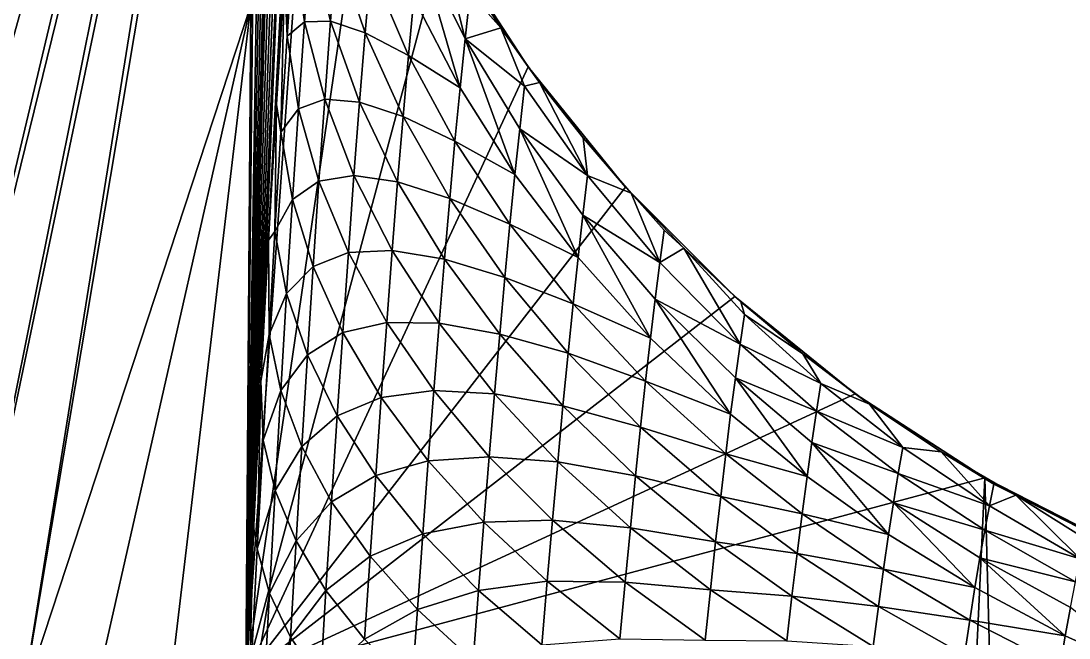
# Model space of a CAD drawing. Extents: x -53 to 3.8, y 0 to 88.2.
# Drawn here: x -42.74 to -39.903, y 70.351 to 72.022 of the extents above; entities that cross this region are included whole.
import ezdxf

# ---------------------------------------------------------------- set-up
doc = ezdxf.new("R2010")
doc.units = 0

msp = doc.modelspace()

# ---------------------------------------------------------------- linework, layer by layer
for points in [[(-44.2743, 70.249, 13.5), (-42.131, 74.249, 13.5), (-46.131, 84.249, 13.5)], [(-46.131, 70.249), (-46.131, 84.249), (-42.131, 74.249)], [(-42.131, 74.249), (-42.1091, 73.8309), (-46.131, 70.249)], [(-44.2743, 70.249, 13.5), (-43.4934, 69.8931, 13.5), (-42.131, 74.249, 13.5)], [(-43.4934, 69.8931, 13.5), (-43.3134, 69.986, 13.5), (-42.131, 74.249, 13.5)], [(-43.3134, 69.986, 13.5), (-43.1263, 70.0646, 13.5), (-42.131, 74.249, 13.5)], [(-42.131, 74.249, 13.5), (-43.1263, 70.0646, 13.5), (-42.1291, 74.1265, 13.5)], [(-42.9338, 70.1291, 13.5), (-42.1291, 74.1265, 13.5), (-43.1263, 70.0646, 13.5)], [(-42.1235, 74.0041, 13.5), (-42.1291, 74.1265, 13.5), (-42.9338, 70.1291, 13.5)], [(-42.7369, 70.1795, 13.5), (-42.1235, 74.0041, 13.5), (-42.9338, 70.1291, 13.5)], [(-42.1141, 73.8819, 13.5), (-42.1235, 74.0041, 13.5), (-42.7369, 70.1795, 13.5)], [(-42.1182, 72.0645, 13.5), (-42.1141, 73.8819, 13.5), (-42.7369, 70.1795, 13.5)], [(-42.1091, 73.8309), (-42.0436, 73.4174), (-46.131, 70.249)], [(-42.0964, 73.7241, 12.7894), (-42.131, 70.249, 13.5), (-42.131, 70.249, 13.441)], [(-42.0787, 73.6043, 12.0224), (-42.0964, 73.7241, 12.7894), (-42.131, 70.249, 13.441)], [(-42.0964, 73.7241, 12.7894), (-42.1182, 72.0645, 13.5), (-42.131, 70.249, 13.5)], [(-42.131, 70.249, 13.441), (-42.0698, 73.5515, 11.6145), (-42.0787, 73.6043, 12.0224)], [(-42.0605, 73.5005, 11.1785), (-42.0698, 73.5515, 11.6145), (-42.131, 70.249, 13.441)], [(-42.0509, 73.4515, 10.7167), (-42.0605, 73.5005, 11.1785), (-42.131, 70.249, 13.441)], [(-42.131, 70.249, 9.33625), (-42.0509, 73.4515, 10.7167), (-42.131, 70.249, 13.441)], [(-42.041, 73.4044, 10.2312), (-42.0509, 73.4515, 10.7167), (-42.131, 70.249, 9.33625)], [(-46.131, 70.249), (-42.0436, 73.4174), (-42.131, 70.249)], [(-42.0436, 73.4174), (-41.9352, 73.0129), (-42.131, 70.249)], [(-42.031, 73.359, 9.72436), (-42.041, 73.4044, 10.2312), (-42.131, 70.249, 9.33625)], [(-42.131, 70.249, 9.33625), (-42.0208, 73.3155, 9.19837), (-42.031, 73.359, 9.72436)], [(-42.0105, 73.2737, 8.65548), (-42.0208, 73.3155, 9.19837), (-42.131, 70.249, 9.33625)], [(-42.144, 69.9298, 8.96014), (-42.0105, 73.2737, 8.65548), (-42.131, 70.249, 9.33625)], [(-42.0002, 73.2336, 8.09792), (-42.0105, 73.2737, 8.65548), (-42.144, 69.9298, 8.96014)], [(-42.1463, 69.9161, 8.19953), (-42.0002, 73.2336, 8.09792), (-42.144, 69.9298, 8.96014)], [(-42.0906, 71.0472, 7.38617), (-42.0002, 73.2336, 8.09792), (-42.1463, 69.9161, 8.19953)], [(-42.0906, 71.0472, 7.38617), (-41.9795, 73.1582, 6.94776), (-42.0002, 73.2336, 8.09792)], [(-42.0699, 71.4289, 7.17704), (-41.9795, 73.1582, 6.94776), (-42.0906, 71.0472, 7.38617)], [(-42.0488, 71.7964, 6.94174), (-41.9795, 73.1582, 6.94776), (-42.0699, 71.4289, 7.17704)], [(-42.0271, 72.1477, 6.68145), (-41.9795, 73.1582, 6.94776), (-42.0488, 71.7964, 6.94174)], [(-42.131, 70.249), (-41.9352, 73.0129), (-41.7852, 72.6221)], [(-41.7852, 72.6221), (-41.5951, 72.249), (-42.131, 70.249)], [(-42.0197, 71.9809, 6.40892), (-42.0049, 72.4814, 6.39767), (-42.0271, 72.1477, 6.68145)], [(-42.0028, 72.23, 6.19683), (-42.0049, 72.4814, 6.39767), (-42.0197, 71.9809, 6.40892)], [(-41.6159, 72.2855, 4.03206), (-41.6629, 72.2266, 4.29643), (-41.5379, 71.9741, 4.14337)], [(-41.5244, 72.0986, 3.93323), (-41.6159, 72.2855, 4.03206), (-41.5379, 71.9741, 4.14337)], [(-41.5951, 72.249), (-41.3671, 71.8979), (-42.131, 70.249)], [(-41.9565, 72.2441, 5.7476), (-42.0028, 72.23, 6.19683), (-41.9728, 72.0195, 5.96095)], [(-41.9022, 72.0217, 5.52673), (-41.9565, 72.2441, 5.7476), (-41.9728, 72.0195, 5.96095)], [(-41.8865, 72.2223, 5.31412), (-41.9565, 72.2441, 5.7476), (-41.9022, 72.0217, 5.52673)], [(-41.5951, 72.249), (-41.4412, 72.0034, 3.77754), (-41.3671, 71.8979)], [(-41.5342, 72.1471, 3.90145), (-41.4412, 72.0034, 3.77754), (-41.5951, 72.249)], [(-41.9728, 72.0195, 5.96095), (-42.0028, 72.23, 6.19683), (-42.0197, 71.9809, 6.40892)], [(-41.8083, 71.9904, 5.11008), (-41.8865, 72.2223, 5.31412), (-41.9022, 72.0217, 5.52673)], [(-41.7932, 72.1678, 4.90001), (-41.8865, 72.2223, 5.31412), (-41.8083, 71.9904, 5.11008)], [(-41.6629, 72.2266, 4.29643), (-41.6769, 72.0841, 4.5084), (-41.5514, 71.8413, 4.34224)], [(-41.5379, 71.9741, 4.14337), (-41.6629, 72.2266, 4.29643), (-41.5514, 71.8413, 4.34224)], [(-41.6912, 71.929, 4.71433), (-41.7932, 72.1678, 4.90001), (-41.8083, 71.9904, 5.11008)], [(-41.6769, 72.0841, 4.5084), (-41.7932, 72.1678, 4.90001), (-41.6912, 71.929, 4.71433)], [(-42.0363, 71.7212, 6.60728), (-42.0271, 72.1477, 6.68145), (-42.0488, 71.7964, 6.94174)], [(-42.0197, 71.9809, 6.40892), (-42.0271, 72.1477, 6.68145), (-42.0363, 71.7212, 6.60728)], [(-41.4412, 72.0034, 3.77754), (-41.5342, 72.1471, 3.90145), (-41.5244, 72.0986, 3.93323)], [(-41.5244, 72.0986, 3.93323), (-41.5379, 71.9741, 4.14337), (-41.4412, 72.0034, 3.77754)], [(-41.5514, 71.8413, 4.34224), (-41.6769, 72.0841, 4.5084), (-41.6912, 71.929, 4.71433)], [(-42.7369, 70.1795, 13.5), (-42.5367, 70.2162, 13.5), (-42.1182, 72.0645, 13.5)], [(-42.5367, 70.2162, 13.5), (-42.3344, 70.2392, 13.5), (-42.1182, 72.0645, 13.5)], [(-42.1182, 72.0645, 13.5), (-42.3344, 70.2392, 13.5), (-42.131, 70.249, 13.5)], [(-41.9728, 72.0195, 5.96095), (-42.0197, 71.9809, 6.40892), (-41.989, 71.7843, 6.162)], [(-41.918, 71.8103, 5.72842), (-41.9728, 72.0195, 5.96095), (-41.989, 71.7843, 6.162)], [(-41.9022, 72.0217, 5.52673), (-41.9728, 72.0195, 5.96095), (-41.918, 71.8103, 5.72842)], [(-41.8234, 71.8022, 5.31052), (-41.9022, 72.0217, 5.52673), (-41.918, 71.8103, 5.72842)], [(-41.8083, 71.9904, 5.11008), (-41.9022, 72.0217, 5.52673), (-41.8234, 71.8022, 5.31052)], [(-41.7058, 71.7631, 4.91186), (-41.8083, 71.9904, 5.11008), (-41.8234, 71.8022, 5.31052)], [(-41.6912, 71.929, 4.71433), (-41.8083, 71.9904, 5.11008), (-41.7058, 71.7631, 4.91186)], [(-41.5379, 71.9741, 4.14337), (-41.3766, 71.8457, 3.8009), (-41.4412, 72.0034, 3.77754)], [(-41.4412, 72.0034, 3.77754), (-41.3361, 71.8559, 3.65979), (-41.3671, 71.8979)], [(-41.4412, 72.0034, 3.77754), (-41.3766, 71.8457, 3.8009), (-41.3361, 71.8559, 3.65979)], [(-41.989, 71.7843, 6.162), (-42.0197, 71.9809, 6.40892), (-42.0363, 71.7212, 6.60728)], [(-41.5379, 71.9741, 4.14337), (-41.5514, 71.8413, 4.34224), (-41.4028, 71.6066, 4.18349)], [(-41.3896, 71.7302, 3.99727), (-41.5379, 71.9741, 4.14337), (-41.4028, 71.6066, 4.18349)], [(-41.3766, 71.8457, 3.8009), (-41.5379, 71.9741, 4.14337), (-41.3896, 71.7302, 3.99727)], [(-41.5653, 71.6966, 4.53541), (-41.6912, 71.929, 4.71433), (-41.7058, 71.7631, 4.91186)], [(-41.5514, 71.8413, 4.34224), (-41.6912, 71.929, 4.71433), (-41.5653, 71.6966, 4.53541)], [(-42.131, 70.249), (-41.3671, 71.8979), (-41.1036, 71.5725)], [(-41.3671, 71.8979), (-41.2185, 71.7059, 3.54768), (-41.1036, 71.5725)], [(-41.3361, 71.8559, 3.65979), (-41.2185, 71.7059, 3.54768), (-41.3671, 71.8979)], [(-41.2065, 71.6033, 3.67579), (-41.3766, 71.8457, 3.8009), (-41.3896, 71.7302, 3.99727)], [(-41.3361, 71.8559, 3.65979), (-41.3766, 71.8457, 3.8009), (-41.2065, 71.6033, 3.67579)], [(-41.2185, 71.7059, 3.54768), (-41.3361, 71.8559, 3.65979), (-41.2065, 71.6033, 3.67579)], [(-41.4028, 71.6066, 4.18349), (-41.5514, 71.8413, 4.34224), (-41.5653, 71.6966, 4.53541)], [(-42.0526, 71.4518, 6.79119), (-42.0488, 71.7964, 6.94174), (-42.0699, 71.4289, 7.17704)], [(-42.0363, 71.7212, 6.60728), (-42.0488, 71.7964, 6.94174), (-42.0526, 71.4518, 6.79119)], [(-41.918, 71.8103, 5.72842), (-41.989, 71.7843, 6.162), (-41.9337, 71.5887, 5.91853)], [(-41.8387, 71.6037, 5.50072), (-41.918, 71.8103, 5.72842), (-41.9337, 71.5887, 5.91853)], [(-41.8234, 71.8022, 5.31052), (-41.918, 71.8103, 5.72842), (-41.8387, 71.6037, 5.50072)], [(-41.7204, 71.5869, 5.10039), (-41.8234, 71.8022, 5.31052), (-41.8387, 71.6037, 5.50072)], [(-41.7058, 71.7631, 4.91186), (-41.8234, 71.8022, 5.31052), (-41.7204, 71.5869, 5.10039)], [(-41.989, 71.7843, 6.162), (-42.0363, 71.7212, 6.60728), (-42.0051, 71.539, 6.35008)], [(-41.9337, 71.5887, 5.91853), (-41.989, 71.7843, 6.162), (-42.0051, 71.539, 6.35008)], [(-41.5794, 71.5418, 4.72075), (-41.7058, 71.7631, 4.91186), (-41.7204, 71.5869, 5.10039)], [(-41.5653, 71.6966, 4.53541), (-41.7058, 71.7631, 4.91186), (-41.5794, 71.5418, 4.72075)], [(-41.3896, 71.7302, 3.99727), (-41.4028, 71.6066, 4.18349), (-41.2321, 71.3816, 4.03311)], [(-41.2192, 71.4963, 3.85901), (-41.3896, 71.7302, 3.99727), (-41.2321, 71.3816, 4.03311)], [(-41.2065, 71.6033, 3.67579), (-41.3896, 71.7302, 3.99727), (-41.2192, 71.4963, 3.85901)], [(-42.0051, 71.539, 6.35008), (-42.0363, 71.7212, 6.60728), (-42.0526, 71.4518, 6.79119)], [(-41.2185, 71.7059, 3.54768), (-41.0884, 71.5557, 3.4414), (-41.1036, 71.5725)], [(-41.2065, 71.6033, 3.67579), (-41.0884, 71.5557, 3.4414), (-41.2185, 71.7059, 3.54768)], [(-41.4163, 71.472, 4.36434), (-41.5653, 71.6966, 4.53541), (-41.5794, 71.5418, 4.72075)], [(-41.4028, 71.6066, 4.18349), (-41.5653, 71.6966, 4.53541), (-41.4163, 71.472, 4.36434)], [(-41.9337, 71.5887, 5.91853), (-42.0051, 71.539, 6.35008), (-41.9493, 71.3577, 6.0964)], [(-41.8539, 71.3956, 5.68002), (-41.9337, 71.5887, 5.91853), (-41.9493, 71.3577, 6.0964)], [(-41.8387, 71.6037, 5.50072), (-41.9337, 71.5887, 5.91853), (-41.8539, 71.3956, 5.68002)], [(-41.7352, 71.401, 5.27931), (-41.8387, 71.6037, 5.50072), (-41.8539, 71.3956, 5.68002)], [(-41.7204, 71.5869, 5.10039), (-41.8387, 71.6037, 5.50072), (-41.7352, 71.401, 5.27931)], [(-41.5937, 71.3772, 4.89768), (-41.7204, 71.5869, 5.10039), (-41.7352, 71.401, 5.27931)], [(-41.5794, 71.5418, 4.72075), (-41.7204, 71.5869, 5.10039), (-41.5937, 71.3772, 4.89768)], [(-41.2321, 71.3816, 4.03311), (-41.4028, 71.6066, 4.18349), (-41.4163, 71.472, 4.36434)], [(-41.0105, 71.3679, 3.55615), (-41.2065, 71.6033, 3.67579), (-41.2192, 71.4963, 3.85901)], [(-41.0884, 71.5557, 3.4414), (-41.2065, 71.6033, 3.67579), (-41.0105, 71.3679, 3.55615)], [(-41.1036, 71.5725), (-40.8075, 71.2764), (-42.131, 70.249)], [(-41.1036, 71.5725), (-40.9461, 71.4073, 3.34081), (-40.8075, 71.2764)], [(-41.0884, 71.5557, 3.4414), (-40.9461, 71.4073, 3.34081), (-41.1036, 71.5725)], [(-42.0051, 71.539, 6.35008), (-42.0526, 71.4518, 6.79119), (-42.021, 71.2844, 6.52449)], [(-41.9493, 71.3577, 6.0964), (-42.0051, 71.539, 6.35008), (-42.021, 71.2844, 6.52449)], [(-41.4301, 71.3278, 4.5379), (-41.5794, 71.5418, 4.72075), (-41.5937, 71.3772, 4.89768)], [(-41.4163, 71.472, 4.36434), (-41.5794, 71.5418, 4.72075), (-41.4301, 71.3278, 4.5379)], [(-40.9987, 71.4553, 3.38468), (-41.0884, 71.5557, 3.4414), (-41.0105, 71.3679, 3.55615)], [(-40.9461, 71.4073, 3.34081), (-41.0884, 71.5557, 3.4414), (-40.9987, 71.4553, 3.38468)], [(-41.2192, 71.4963, 3.85901), (-41.2321, 71.3816, 4.03311), (-41.036, 71.1629, 3.88895)], [(-41.0232, 71.2691, 3.72662), (-41.2192, 71.4963, 3.85901), (-41.036, 71.1629, 3.88895)], [(-41.0105, 71.3679, 3.55615), (-41.2192, 71.4963, 3.85901), (-41.0232, 71.2691, 3.72662)], [(-42.0526, 71.4518, 6.79119), (-42.0699, 71.4289, 7.17704), (-42.0687, 71.1734, 6.96001)], [(-42.021, 71.2844, 6.52449), (-42.0526, 71.4518, 6.79119), (-42.0687, 71.1734, 6.96001)], [(-41.2455, 71.2565, 4.20215), (-41.4163, 71.472, 4.36434), (-41.4301, 71.3278, 4.5379)], [(-41.2321, 71.3816, 4.03311), (-41.4163, 71.472, 4.36434), (-41.2455, 71.2565, 4.20215)], [(-41.0105, 71.3679, 3.55615), (-40.9461, 71.4073, 3.34081), (-40.9987, 71.4553, 3.38468)], [(-42.0687, 71.1734, 6.96001), (-42.0699, 71.4289, 7.17704), (-42.0906, 71.0472, 7.38617)], [(-41.8539, 71.3956, 5.68002), (-41.9493, 71.3577, 6.0964), (-41.8691, 71.1785, 5.84782)], [(-41.7501, 71.206, 5.44803), (-41.8539, 71.3956, 5.68002), (-41.8691, 71.1785, 5.84782)], [(-41.7352, 71.401, 5.27931), (-41.8539, 71.3956, 5.68002), (-41.7501, 71.206, 5.44803)], [(-41.6081, 71.2035, 5.06564), (-41.7352, 71.401, 5.27931), (-41.7501, 71.206, 5.44803)], [(-41.5937, 71.3772, 4.89768), (-41.7352, 71.401, 5.27931), (-41.6081, 71.2035, 5.06564)], [(-40.9461, 71.4073, 3.34081), (-41.0105, 71.3679, 3.55615), (-40.7936, 71.1468, 3.4458)], [(-40.9461, 71.4073, 3.34081), (-40.7913, 71.2619, 3.24539), (-40.8075, 71.2764)], [(-40.7817, 71.2274, 3.2861), (-40.9461, 71.4073, 3.34081), (-40.7936, 71.1468, 3.4458)], [(-40.7913, 71.2619, 3.24539), (-40.9461, 71.4073, 3.34081), (-40.7817, 71.2274, 3.2861)], [(-41.4441, 71.1744, 4.70362), (-41.5937, 71.3772, 4.89768), (-41.6081, 71.2035, 5.06564)], [(-41.4301, 71.3278, 4.5379), (-41.5937, 71.3772, 4.89768), (-41.4441, 71.1744, 4.70362)], [(-41.036, 71.1629, 3.88895), (-41.2321, 71.3816, 4.03311), (-41.2455, 71.2565, 4.20215)], [(-40.7936, 71.1468, 3.4458), (-41.0105, 71.3679, 3.55615), (-41.0232, 71.2691, 3.72662)], [(-41.9493, 71.3577, 6.0964), (-42.021, 71.2844, 6.52449), (-41.9648, 71.1179, 6.26137)], [(-41.8691, 71.1785, 5.84782), (-41.9493, 71.3577, 6.0964), (-41.9648, 71.1179, 6.26137)], [(-41.2591, 71.1224, 4.36441), (-41.4301, 71.3278, 4.5379), (-41.4441, 71.1744, 4.70362)], [(-41.2455, 71.2565, 4.20215), (-41.4301, 71.3278, 4.5379), (-41.2591, 71.1224, 4.36441)], [(-40.8075, 71.2764), (-40.4821, 71.0129), (-42.131, 70.249)], [(-42.021, 71.2844, 6.52449), (-42.0687, 71.1734, 6.96001), (-42.0367, 71.0214, 6.68462)], [(-41.9648, 71.1179, 6.26137), (-42.021, 71.2844, 6.52449), (-42.0367, 71.0214, 6.68462)], [(-40.8075, 71.2764), (-40.6237, 71.1207, 3.15462), (-40.4821, 71.0129)], [(-40.7913, 71.2619, 3.24539), (-40.6237, 71.1207, 3.15462), (-40.8075, 71.2764)], [(-41.0492, 71.047, 4.04651), (-41.2455, 71.2565, 4.20215), (-41.2591, 71.1224, 4.36441)], [(-41.036, 71.1629, 3.88895), (-41.2455, 71.2565, 4.20215), (-41.0492, 71.047, 4.04651)], [(-41.0232, 71.2691, 3.72662), (-41.036, 71.1629, 3.88895), (-40.8191, 70.9573, 3.75559)], [(-40.8062, 71.0556, 3.60433), (-41.0232, 71.2691, 3.72662), (-40.8191, 70.9573, 3.75559)], [(-40.7936, 71.1468, 3.4458), (-41.0232, 71.2691, 3.72662), (-40.8062, 71.0556, 3.60433)], [(-40.6237, 71.1207, 3.15462), (-40.7913, 71.2619, 3.24539), (-40.7817, 71.2274, 3.2861)], [(-40.7936, 71.1468, 3.4458), (-40.5744, 71.0407, 3.207), (-40.7817, 71.2274, 3.2861)], [(-40.5744, 71.0407, 3.207), (-40.6237, 71.1207, 3.15462), (-40.7817, 71.2274, 3.2861)], [(-41.8691, 71.1785, 5.84782), (-41.765, 71.0026, 5.60594), (-41.7501, 71.206, 5.44803)], [(-41.765, 71.0026, 5.60594), (-41.6227, 71.0213, 5.22404), (-41.7501, 71.206, 5.44803)], [(-41.7501, 71.206, 5.44803), (-41.6227, 71.0213, 5.22404), (-41.6081, 71.2035, 5.06564)], [(-41.6227, 71.0213, 5.22404), (-41.4584, 71.0124, 4.86097), (-41.6081, 71.2035, 5.06564)], [(-41.6081, 71.2035, 5.06564), (-41.4584, 71.0124, 4.86097), (-41.4441, 71.1744, 4.70362)], [(-42.0687, 71.1734, 6.96001), (-42.0906, 71.0472, 7.38617), (-42.0846, 70.8869, 7.11329)], [(-42.0367, 71.0214, 6.68462), (-42.0687, 71.1734, 6.96001), (-42.0846, 70.8869, 7.11329)], [(-41.9648, 71.1179, 6.26137), (-41.8843, 70.9532, 6.00346), (-41.8691, 71.1785, 5.84782)], [(-41.8843, 70.9532, 6.00346), (-41.765, 71.0026, 5.60594), (-41.8691, 71.1785, 5.84782)], [(-41.4584, 71.0124, 4.86097), (-41.2729, 70.9797, 4.51938), (-41.4441, 71.1744, 4.70362)], [(-41.4441, 71.1744, 4.70362), (-41.2729, 70.9797, 4.51938), (-41.2591, 71.1224, 4.36441)], [(-40.8191, 70.9573, 3.75559), (-41.036, 71.1629, 3.88895), (-41.0492, 71.047, 4.04651)], [(-40.5865, 70.9654, 3.35707), (-40.7936, 71.1468, 3.4458), (-40.8062, 71.0556, 3.60433)], [(-40.5744, 71.0407, 3.207), (-40.7936, 71.1468, 3.4458), (-40.5865, 70.9654, 3.35707)], [(-42.0367, 71.0214, 6.68462), (-41.9802, 70.87, 6.41285), (-41.9648, 71.1179, 6.26137)], [(-41.9802, 70.87, 6.41285), (-41.8843, 70.9532, 6.00346), (-41.9648, 71.1179, 6.26137)], [(-41.2729, 70.9797, 4.51938), (-41.0627, 70.9226, 4.19779), (-41.2591, 71.1224, 4.36441)], [(-41.2591, 71.1224, 4.36441), (-41.0627, 70.9226, 4.19779), (-41.0492, 71.047, 4.04651)], [(-40.6237, 71.1207, 3.15462), (-40.4431, 70.9849, 3.06798), (-40.4821, 71.0129)], [(-40.4431, 70.9849, 3.06798), (-40.6237, 71.1207, 3.15462), (-40.5744, 71.0407, 3.207)], [(-40.8191, 70.9573, 3.75559), (-40.6122, 70.7885, 3.648), (-40.8062, 71.0556, 3.60433)], [(-40.8062, 71.0556, 3.60433), (-40.5992, 70.8804, 3.50583), (-40.5865, 70.9654, 3.35707)], [(-40.6122, 70.7885, 3.648), (-40.5992, 70.8804, 3.50583), (-40.8062, 71.0556, 3.60433)], [(-42.1109, 70.6532, 7.56819), (-42.0906, 71.0472, 7.38617), (-42.1463, 69.9161, 8.19953)], [(-42.0906, 71.0472, 7.38617), (-42.1109, 70.6532, 7.56819), (-42.1003, 70.5933, 7.25059)], [(-42.0846, 70.8869, 7.11329), (-42.0906, 71.0472, 7.38617), (-42.1003, 70.5933, 7.25059)], [(-42.0846, 70.8869, 7.11329), (-42.0523, 70.7507, 6.83004), (-42.0367, 71.0214, 6.68462)], [(-42.0523, 70.7507, 6.83004), (-41.9802, 70.87, 6.41285), (-42.0367, 71.0214, 6.68462)], [(-41.765, 71.0026, 5.60594), (-41.6374, 70.8311, 5.37231), (-41.6227, 71.0213, 5.22404)], [(-41.6374, 70.8311, 5.37231), (-41.4727, 70.8424, 5.00939), (-41.6227, 71.0213, 5.22404)], [(-41.6227, 71.0213, 5.22404), (-41.4727, 70.8424, 5.00939), (-41.4584, 71.0124, 4.86097)], [(-41.0627, 70.9226, 4.19779), (-40.8323, 70.85, 3.90237), (-41.0492, 71.047, 4.04651)], [(-41.0492, 71.047, 4.04651), (-40.8323, 70.85, 3.90237), (-40.8191, 70.9573, 3.75559)], [(-40.3529, 70.8676, 3.13542), (-40.5744, 71.0407, 3.207), (-40.5865, 70.9654, 3.35707)], [(-40.4431, 70.9849, 3.06798), (-40.5744, 71.0407, 3.207), (-40.3529, 70.8676, 3.13542)], [(-42.131, 70.249), (-40.4821, 71.0129), (-40.131, 70.7849)], [(-41.8843, 70.9532, 6.00346), (-41.7799, 70.7914, 5.75243), (-41.765, 71.0026, 5.60594)], [(-41.7799, 70.7914, 5.75243), (-41.6374, 70.8311, 5.37231), (-41.765, 71.0026, 5.60594)], [(-41.4727, 70.8424, 5.00939), (-41.287, 70.8289, 4.66654), (-41.4584, 71.0124, 4.86097)], [(-41.4584, 71.0124, 4.86097), (-41.287, 70.8289, 4.66654), (-41.2729, 70.9797, 4.51938)], [(-40.4821, 71.0129), (-40.2492, 70.8559, 2.98495), (-40.131, 70.7849)], [(-40.4431, 70.9849, 3.06798), (-40.2492, 70.8559, 2.98495), (-40.4821, 71.0129)], [(-41.287, 70.8289, 4.66654), (-41.0765, 70.7902, 4.34229), (-41.2729, 70.9797, 4.51938)], [(-41.2729, 70.9797, 4.51938), (-41.0765, 70.7902, 4.34229), (-41.0627, 70.9226, 4.19779)], [(-40.5992, 70.8804, 3.50583), (-40.3652, 70.7972, 3.27657), (-40.5865, 70.9654, 3.35707)], [(-40.5865, 70.9654, 3.35707), (-40.3652, 70.7972, 3.27657), (-40.3529, 70.8676, 3.13542)], [(-40.2492, 70.8559, 2.98495), (-40.4431, 70.9849, 3.06798), (-40.3529, 70.8676, 3.13542)], [(-41.9802, 70.87, 6.41285), (-41.8995, 70.7202, 6.14641), (-41.8843, 70.9532, 6.00346)], [(-41.8995, 70.7202, 6.14641), (-41.7799, 70.7914, 5.75243), (-41.8843, 70.9532, 6.00346)], [(-40.8323, 70.85, 3.90237), (-40.6122, 70.7885, 3.648), (-40.8191, 70.9573, 3.75559)], [(-41.0765, 70.7902, 4.34229), (-40.8458, 70.7347, 4.04331), (-41.0627, 70.9226, 4.19779)], [(-41.0627, 70.9226, 4.19779), (-40.8458, 70.7347, 4.04331), (-40.8323, 70.85, 3.90237)], [(-42.1003, 70.5933, 7.25059), (-42.0523, 70.7507, 6.83004), (-42.0846, 70.8869, 7.11329)], [(-40.6122, 70.7885, 3.648), (-40.3914, 70.6318, 3.55001), (-40.5992, 70.8804, 3.50583)], [(-40.5992, 70.8804, 3.50583), (-40.3782, 70.7179, 3.41628), (-40.3652, 70.7972, 3.27657)], [(-40.3914, 70.6318, 3.55001), (-40.3782, 70.7179, 3.41628), (-40.5992, 70.8804, 3.50583)], [(-42.0523, 70.7507, 6.83004), (-41.9956, 70.6149, 6.55046), (-41.9802, 70.87, 6.41285)], [(-41.9956, 70.6149, 6.55046), (-41.8995, 70.7202, 6.14641), (-41.9802, 70.87, 6.41285)], [(-40.8458, 70.7347, 4.04331), (-40.6255, 70.6881, 3.78591), (-40.8323, 70.85, 3.90237)], [(-40.8323, 70.85, 3.90237), (-40.6255, 70.6881, 3.78591), (-40.6122, 70.7885, 3.648)], [(-40.3652, 70.7972, 3.27657), (-40.1185, 70.709, 3.07169), (-40.3529, 70.8676, 3.13542)], [(-40.3529, 70.8676, 3.13542), (-40.1185, 70.709, 3.07169), (-40.2492, 70.8559, 2.98495)], [(-40.047, 70.7378, 2.90692), (-40.131, 70.7849), (-40.2492, 70.8559, 2.98495)], [(-40.2492, 70.8559, 2.98495), (-40.1064, 70.7677, 2.93527), (-40.047, 70.7378, 2.90692)], [(-40.1185, 70.709, 3.07169), (-40.1064, 70.7677, 2.93527), (-40.2492, 70.8559, 2.98495)], [(-41.7799, 70.7914, 5.75243), (-41.6521, 70.6335, 5.50989), (-41.6374, 70.8311, 5.37231)], [(-41.6521, 70.6335, 5.50989), (-41.4872, 70.6649, 5.14834), (-41.6374, 70.8311, 5.37231)], [(-41.6374, 70.8311, 5.37231), (-41.4872, 70.6649, 5.14834), (-41.4727, 70.8424, 5.00939)], [(-41.4872, 70.6649, 5.14834), (-41.3012, 70.6705, 4.80537), (-41.4727, 70.8424, 5.00939)], [(-41.4727, 70.8424, 5.00939), (-41.3012, 70.6705, 4.80537), (-41.287, 70.8289, 4.66654)], [(-41.3012, 70.6705, 4.80537), (-41.0904, 70.6502, 4.47953), (-41.287, 70.8289, 4.66654)], [(-41.287, 70.8289, 4.66654), (-41.0904, 70.6502, 4.47953), (-41.0765, 70.7902, 4.34229)], [(-40.3782, 70.7179, 3.41628), (-40.1312, 70.6431, 3.20468), (-40.3652, 70.7972, 3.27657)], [(-40.3652, 70.7972, 3.27657), (-40.1312, 70.6431, 3.20468), (-40.1185, 70.709, 3.07169)], [(-42.131, 70.249), (-40.131, 70.7849), (-40.3543, 65.9824)], [(-41.8995, 70.7202, 6.14641), (-41.7948, 70.5729, 5.88699), (-41.7799, 70.7914, 5.75243)], [(-41.7948, 70.5729, 5.88699), (-41.6521, 70.6335, 5.50989), (-41.7799, 70.7914, 5.75243)], [(-41.0904, 70.6502, 4.47953), (-40.8596, 70.6119, 4.17796), (-41.0765, 70.7902, 4.34229)], [(-41.0765, 70.7902, 4.34229), (-40.8596, 70.6119, 4.17796), (-40.8458, 70.7347, 4.04331)], [(-40.6255, 70.6881, 3.78591), (-40.3914, 70.6318, 3.55001), (-40.6122, 70.7885, 3.648)], [(-40.3543, 65.9824), (-40.131, 70.7849), (-40.0054, 66.0984)], [(-39.7579, 70.5948), (-40.131, 70.7849), (-40.047, 70.7378, 2.90692)], [(-40.131, 70.7849), (-39.7579, 70.5948), (-40.0054, 66.0984)], [(-40.1064, 70.7677, 2.93527), (-40.1185, 70.709, 3.07169), (-40.047, 70.7378, 2.90692)], [(-42.1003, 70.5933, 7.25059), (-42.0678, 70.4732, 6.96034), (-42.0523, 70.7507, 6.83004)], [(-42.0678, 70.4732, 6.96034), (-41.9956, 70.6149, 6.55046), (-42.0523, 70.7507, 6.83004)], [(-40.1185, 70.709, 3.07169), (-39.8725, 70.5657, 3.01613), (-40.047, 70.7378, 2.90692)], [(-39.8446, 70.6348, 2.8355), (-39.7579, 70.5948), (-40.047, 70.7378, 2.90692)], [(-40.047, 70.7378, 2.90692), (-39.8599, 70.6209, 2.88732), (-39.8446, 70.6348, 2.8355)], [(-39.8725, 70.5657, 3.01613), (-39.8599, 70.6209, 2.88732), (-40.047, 70.7378, 2.90692)], [(-41.9956, 70.6149, 6.55046), (-41.9146, 70.4804, 6.27628), (-41.8995, 70.7202, 6.14641)], [(-41.9146, 70.4804, 6.27628), (-41.7948, 70.5729, 5.88699), (-41.8995, 70.7202, 6.14641)], [(-40.8596, 70.6119, 4.17796), (-40.6391, 70.5802, 3.91835), (-40.8458, 70.7347, 4.04331)], [(-40.8458, 70.7347, 4.04331), (-40.6391, 70.5802, 3.91835), (-40.6255, 70.6881, 3.78591)], [(-40.3914, 70.6318, 3.55001), (-40.158, 70.4879, 3.46209), (-40.3782, 70.7179, 3.41628)], [(-40.3782, 70.7179, 3.41628), (-40.1445, 70.5687, 3.33609), (-40.1312, 70.6431, 3.20468)], [(-40.158, 70.4879, 3.46209), (-40.1445, 70.5687, 3.33609), (-40.3782, 70.7179, 3.41628)], [(-40.1312, 70.6431, 3.20468), (-39.8725, 70.5657, 3.01613), (-40.1185, 70.709, 3.07169)], [(-40.6391, 70.5802, 3.91835), (-40.4049, 70.5378, 3.67969), (-40.6255, 70.6881, 3.78591)], [(-40.6255, 70.6881, 3.78591), (-40.4049, 70.5378, 3.67969), (-40.3914, 70.6318, 3.55001)], [(-42.1463, 69.9161, 8.19953), (-42.131, 70.249, 7.72214), (-42.1109, 70.6532, 7.56819)], [(-42.1109, 70.6532, 7.56819), (-42.131, 70.249, 7.72214), (-42.1243, 70.1304, 7.42936)], [(-42.1003, 70.5933, 7.25059), (-42.1109, 70.6532, 7.56819), (-42.1243, 70.1304, 7.42936)], [(-41.6521, 70.6335, 5.50989), (-41.5017, 70.4805, 5.27727), (-41.4872, 70.6649, 5.14834)], [(-41.5017, 70.4805, 5.27727), (-41.3156, 70.5052, 4.93535), (-41.4872, 70.6649, 5.14834)], [(-41.4872, 70.6649, 5.14834), (-41.3156, 70.5052, 4.93535), (-41.3012, 70.6705, 4.80537)], [(-41.3156, 70.5052, 4.93535), (-41.1046, 70.5031, 4.60901), (-41.3012, 70.6705, 4.80537)], [(-41.3012, 70.6705, 4.80537), (-41.1046, 70.5031, 4.60901), (-41.0904, 70.6502, 4.47953)], [(-41.1046, 70.5031, 4.60901), (-40.8736, 70.4819, 4.30584), (-41.0904, 70.6502, 4.47953)], [(-41.0904, 70.6502, 4.47953), (-40.8736, 70.4819, 4.30584), (-40.8596, 70.6119, 4.17796)], [(-41.7948, 70.5729, 5.88699), (-41.6668, 70.4291, 5.63627), (-41.6521, 70.6335, 5.50989)], [(-41.6668, 70.4291, 5.63627), (-41.5017, 70.4805, 5.27727), (-41.6521, 70.6335, 5.50989)], [(-40.4049, 70.5378, 3.67969), (-40.158, 70.4879, 3.46209), (-40.3914, 70.6318, 3.55001)], [(-40.1445, 70.5687, 3.33609), (-39.8856, 70.5037, 3.14175), (-40.1312, 70.6431, 3.20468)], [(-40.1312, 70.6431, 3.20468), (-39.8856, 70.5037, 3.14175), (-39.8725, 70.5657, 3.01613)], [(-42.1243, 70.1304, 7.42936), (-42.0678, 70.4732, 6.96034), (-42.1003, 70.5933, 7.25059)], [(-42.0678, 70.4732, 6.96034), (-42.0108, 70.3534, 6.67379), (-41.9956, 70.6149, 6.55046)], [(-42.0108, 70.3534, 6.67379), (-41.9146, 70.4804, 6.27628), (-41.9956, 70.6149, 6.55046)], [(-40.8736, 70.4819, 4.30584), (-40.653, 70.4652, 4.04488), (-40.8596, 70.6119, 4.17796)], [(-40.8596, 70.6119, 4.17796), (-40.653, 70.4652, 4.04488), (-40.6391, 70.5802, 3.91835)], [(-40.0054, 66.0984), (-39.7579, 70.5948), (-39.648, 66.1818)], [(-41.9146, 70.4804, 6.27628), (-41.8098, 70.3481, 6.00927), (-41.7948, 70.5729, 5.88699)], [(-41.8098, 70.3481, 6.00927), (-41.6668, 70.4291, 5.63627), (-41.7948, 70.5729, 5.88699)], [(-40.653, 70.4652, 4.04488), (-40.4187, 70.4366, 3.80422), (-40.6391, 70.5802, 3.91835)], [(-40.6391, 70.5802, 3.91835), (-40.4187, 70.4366, 3.80422), (-40.4049, 70.5378, 3.67969)], [(-40.158, 70.4879, 3.46209), (-39.9132, 70.3576, 3.38465), (-40.1445, 70.5687, 3.33609)], [(-40.1445, 70.5687, 3.33609), (-39.8993, 70.4338, 3.26568), (-39.8856, 70.5037, 3.14175)], [(-39.9132, 70.3576, 3.38465), (-39.8993, 70.4338, 3.26568), (-40.1445, 70.5687, 3.33609)], [(-40.4187, 70.4366, 3.80422), (-40.1718, 70.3997, 3.58419), (-40.4049, 70.5378, 3.67969)], [(-40.4049, 70.5378, 3.67969), (-40.1718, 70.3997, 3.58419), (-40.158, 70.4879, 3.46209)], [(-42.0108, 70.3534, 6.67379), (-41.9297, 70.2347, 6.39271), (-41.9146, 70.4804, 6.27628)], [(-41.9146, 70.4804, 6.27628), (-41.9297, 70.2347, 6.39271), (-41.8098, 70.3481, 6.00927)], [(-41.6668, 70.4291, 5.63627), (-41.5164, 70.2897, 5.39572), (-41.5017, 70.4805, 5.27727)], [(-41.5164, 70.2897, 5.39572), (-41.33, 70.3332, 5.05597), (-41.5017, 70.4805, 5.27727)], [(-41.5017, 70.4805, 5.27727), (-41.33, 70.3332, 5.05597), (-41.3156, 70.5052, 4.93535)], [(-41.33, 70.3332, 5.05597), (-41.1189, 70.3494, 4.73025), (-41.3156, 70.5052, 4.93535)], [(-41.3156, 70.5052, 4.93535), (-41.1189, 70.3494, 4.73025), (-41.1046, 70.5031, 4.60901)], [(-41.1189, 70.3494, 4.73025), (-40.8878, 70.3453, 4.42651), (-41.1046, 70.5031, 4.60901)], [(-41.1046, 70.5031, 4.60901), (-40.8878, 70.3453, 4.42651), (-40.8736, 70.4819, 4.30584)], [(-40.8878, 70.3453, 4.42651), (-40.6671, 70.3434, 4.16506), (-40.8736, 70.4819, 4.30584)], [(-40.8736, 70.4819, 4.30584), (-40.6671, 70.3434, 4.16506), (-40.653, 70.4652, 4.04488)], [(-40.1718, 70.3997, 3.58419), (-39.9132, 70.3576, 3.38465), (-40.158, 70.4879, 3.46209)], [(-42.1243, 70.1304, 7.42936), (-42.0915, 70.0358, 7.13009), (-42.0678, 70.4732, 6.96034)], [(-42.0915, 70.0358, 7.13009), (-42.0108, 70.3534, 6.67379), (-42.0678, 70.4732, 6.96034)], [(-40.6671, 70.3434, 4.16506), (-40.4328, 70.3288, 3.9232), (-40.653, 70.4652, 4.04488)], [(-40.653, 70.4652, 4.04488), (-40.4328, 70.3288, 3.9232), (-40.4187, 70.4366, 3.80422)], [(-41.8098, 70.3481, 6.00927), (-41.6816, 70.2188, 5.75112), (-41.6668, 70.4291, 5.63627)], [(-41.6816, 70.2188, 5.75112), (-41.5164, 70.2897, 5.39572), (-41.6668, 70.4291, 5.63627)], [(-40.4328, 70.3288, 3.9232), (-40.1858, 70.3046, 3.70144), (-40.4187, 70.4366, 3.80422)], [(-40.4187, 70.4366, 3.80422), (-40.1858, 70.3046, 3.70144), (-40.1718, 70.3997, 3.58419)], [(-39.9132, 70.3576, 3.38465), (-39.6582, 70.2416, 3.31816), (-39.8993, 70.4338, 3.26568)], [(-40.1858, 70.3046, 3.70144), (-39.9273, 70.2745, 3.49989), (-40.1718, 70.3997, 3.58419)], [(-40.1718, 70.3997, 3.58419), (-39.9273, 70.2745, 3.49989), (-39.9132, 70.3576, 3.38465)], [(-42.0108, 70.3534, 6.67379), (-42.0915, 70.0358, 7.13009), (-42.0342, 69.9412, 6.83454)], [(-42.0342, 69.9412, 6.83454), (-41.9297, 70.2347, 6.39271), (-42.0108, 70.3534, 6.67379)], [(-39.9273, 70.2745, 3.49989), (-39.6582, 70.2416, 3.31816), (-39.9132, 70.3576, 3.38465)]]:
    msp.add_3dface(points)

doc.saveas('drawing.dxf')
